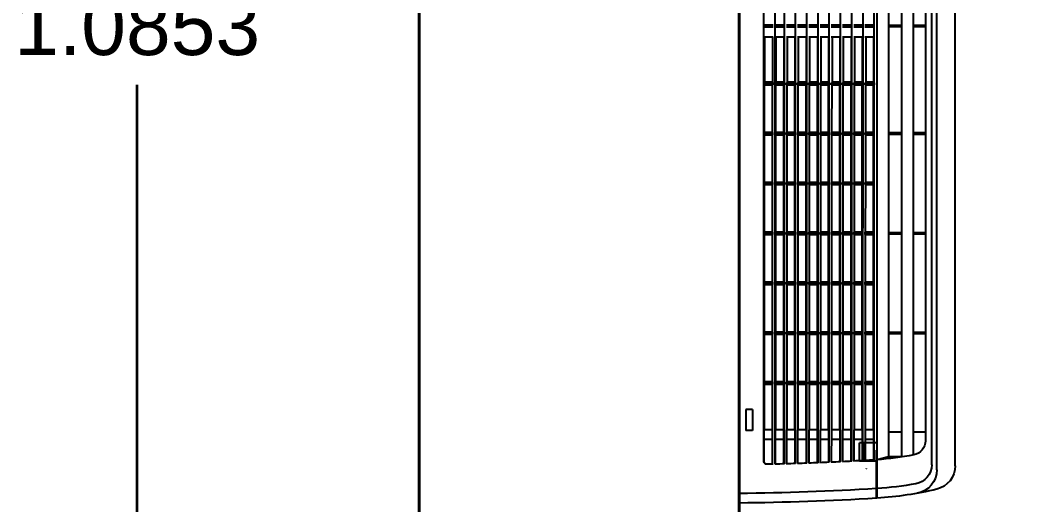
# Model space of a CAD drawing. Header units: inches. Extents: x 3955 to 4125, y 4886 to 4983.
# Drawn here: x 4014.134 to 4014.927, y 4932.738 to 4933.116 of the extents above; entities that cross this region are included whole.
import ezdxf

# ---------------------------------------------------------------- set-up
doc = ezdxf.new("R2010")
doc.units = ezdxf.units.IN
doc.header["$MEASUREMENT"] = 0
doc.linetypes.add('ACAD_ISO03W100', pattern=[30, 12, -18])
doc.layers.get('0').update_dxf_attribs({"lineweight": 35})
doc.layers.get('Defpoints').update_dxf_attribs({"lineweight": 25})
for name, color, linetype, lineweight in [('DIM', 6, 'Continuous', 20), ('HA', 252, 'Continuous', 18), ('walls', 7, 'Continuous', 40)]:
    doc.layers.add(name, color=color, linetype=linetype, lineweight=lineweight)
doc.layers.add('MEQUIP', color=2, linetype='Continuous')
doc.layers.add('N Wiring', color=255, linetype='Continuous')
doc.styles.get("Standard").update_dxf_attribs({"font": 'arial.ttf'})
doc.dimstyles.get("Standard").update_dxf_attribs({"dimtxt": 0.18, "dimasz": 0.18, "dimexe": 0.18, "dimexo": 0.0625, "dimgap": 0.09, "dimtad": 0, "dimtih": 1, "dimtoh": 1, "dimdec": 4, "dimzin": 0, "dimdsep": 46, "dimtxsty": 'Standard', "dimcen": 0.09, "dimadec": 0, "dimazin": 0, "dimtfac": 1, "dimtdec": 4, "dimtofl": 0, "dimtmove": 0, "dimatfit": 3, "dimfxl": 1, "dimtolj": 1, "dimtzin": 0, "dimarcsym": 0})

# ---------------------------------------------------------------- blocks, each defined once
blk = doc.blocks.new('A$C670270E0')
at = {"layer": 'MEQUIP', "color": 1, "linetype": 'Continuous'}
for p, q in [((38.7, 225.2), (1081.3, 225.2)), ((34.7, 206.1), (1085.3, 206.1)), ((39.7, 200.8), (1080.3, 200.8)), ((1054.8, 194.3), (64.9, 194.3)), ((73.7, 194.3), (73.7, 181.3)), ((176.2, 194.8), (176.2, 181.3)), ((177.7, 194.8), (177.7, 181.3)), ((280.2, 194.8), (280.2, 181.3)), ((281.7, 194.8), (281.7, 181.3)), ((384.2, 194.8), (384.2, 181.3)), ((385.7, 194.8), (385.7, 181.3)), ((496.2, 194.8), (496.2, 181.3)), ((497.7, 194.8), (497.7, 181.3)), ((1070, 181.3), (50, 181.3)), ((48, 169.3), (48, 155.8)), ((1072, 169.3), (48, 169.3)), ((73.7, 169.3), (73.7, 155.8)), ((176.2, 169.3), (176.2, 155.8)), ((177.7, 169.3), (177.7, 155.8)), ((280.2, 169.3), (280.2, 155.8)), ((281.7, 169.3), (281.7, 155.8)), ((384.2, 169.3), (384.2, 155.8)), ((385.7, 169.3), (385.7, 155.8)), ((496.2, 169.3), (496.2, 155.8)), ((497.7, 169.3), (497.7, 155.8)), ((48, 155.8), (45.1, 143.8)), ((1072, 155.8), (48, 155.8)), ((5, 143.1), (55, 143.1)), ((5.5, 143.8), (1114.9, 143.8)), ((43.7, 143.8), (43.7, 125.5)), ((44.9, 140.8), (1075.1, 140.8)), ((44.9, 140.3), (76.2, 140.3)), ((62.7, 143.8), (62.7, 125.5)), ((66.2, 140.3), (66.2, 131.6)), ((76.2, 140.8), (76.2, 131.1)), ((76.2, 140.1), (123.5, 140.1)), ((123.5, 140.1), (124, 140.6)), ((123.5, 140.1), (123.5, 131.9)), ((124, 140.6), (126, 140.6)), ((124, 140.6), (124, 131.3)), ((126, 140.6), (126, 131.3)), ((126, 140.6), (126.5, 140.1)), ((126.5, 140.1), (175.5, 140.1)), ((126.5, 131.9), (126.5, 140.1)), ((175.5, 140.1), (176, 140.6)), ((175.5, 140.1), (175.5, 131.9)), ((176, 140.6), (178, 140.6)), ((176, 140.6), (176, 131.3)), ((178, 140.6), (178, 131.3)), ((178, 140.6), (178.5, 140.1)), ((178.5, 140.1), (227.5, 140.1)), ((178.5, 131.9), (178.5, 140.1)), ((227.5, 140.1), (228, 140.6)), ((227.5, 140.1), (227.5, 131.9)), ((228, 140.6), (230, 140.6)), ((228, 140.6), (228, 131.3)), ((230, 140.6), (230, 131.3)), ((230, 140.6), (230.5, 140.1)), ((230.5, 140.1), (279.5, 140.1)), ((230.5, 131.9), (230.5, 140.1)), ((279.5, 140.1), (280, 140.6)), ((279.5, 140.1), (279.5, 131.9)), ((280, 140.6), (282, 140.6)), ((280, 140.6), (280, 131.3)), ((282, 140.6), (282, 131.3)), ((282, 140.6), (282.5, 140.1)), ((282.5, 140.1), (331.5, 140.1)), ((282.5, 131.9), (282.5, 140.1)), ((331.5, 140.1), (332, 140.6)), ((331.5, 140.1), (331.5, 131.9)), ((332, 140.6), (334, 140.6)), ((332, 140.6), (332, 131.3)), ((334, 140.6), (334, 131.3)), ((334, 140.6), (334.5, 140.1)), ((334.5, 140.1), (383.5, 140.1)), ((334.5, 131.9), (334.5, 140.1)), ((383.5, 140.1), (384, 140.6)), ((383.5, 140.1), (383.5, 131.9)), ((384, 140.6), (386, 140.6)), ((384, 140.6), (384, 131.3)), ((386, 140.6), (386, 131.3)), ((386, 140.6), (386.5, 140.1)), ((386.5, 140.1), (435.5, 140.1)), ((386.5, 131.9), (386.5, 140.1)), ((435.5, 140.1), (436, 140.6)), ((435.5, 140.1), (435.5, 131.9)), ((438, 140.6), (436, 140.6)), ((436, 140.6), (438, 140.6)), ((436, 140.6), (436, 131.3)), ((438, 140.6), (438, 131.3)), ((438.5, 140.1), (438, 140.6)), ((438.5, 140.1), (438.5, 131.9)), ((485.7, 140.1), (438.5, 140.1)), ((485.7, 140.8), (485.7, 131.1)), ((496, 140.8), (496, 131.1)), ((498, 140.8), (498, 131.1)), ((43.7, 130.3), (62.7, 130.3)), ((44.2, 129.1), (1075.8, 129.1)), ((44.2, 128.6), (76.2, 128.6)), ((44.4, 131.6), (76.2, 131.6)), ((66.2, 128.6), (66.2, 119.9)), ((76.2, 131.9), (123.5, 131.9)), ((76.2, 129.1), (76.2, 119.4)), ((76.2, 128.4), (123.5, 128.4)), ((123.5, 131.9), (124, 131.3)), ((123.5, 128.4), (124, 128.9)), ((123.5, 128.4), (123.5, 120.2)), ((124, 131.3), (126, 131.3)), ((124, 128.9), (126, 128.9)), ((124, 128.9), (124, 119.6)), ((126, 131.3), (126.5, 131.9)), ((126, 128.9), (126, 119.6)), ((126, 128.9), (126.5, 128.4)), ((126.5, 131.9), (175.5, 131.9)), ((126.5, 128.4), (175.5, 128.4)), ((126.5, 120.2), (126.5, 128.4)), ((175.5, 131.9), (176, 131.3)), ((175.5, 128.4), (176, 128.9)), ((175.5, 128.4), (175.5, 120.2)), ((176, 131.3), (178, 131.3)), ((176, 128.9), (178, 128.9)), ((176, 128.9), (176, 119.6)), ((178, 131.3), (178.5, 131.9)), ((178, 128.9), (178, 119.6)), ((178, 128.9), (178.5, 128.4)), ((178.5, 131.9), (227.5, 131.9)), ((178.5, 128.4), (227.5, 128.4)), ((178.5, 120.2), (178.5, 128.4)), ((227.5, 131.9), (228, 131.3)), ((227.5, 128.4), (228, 128.9)), ((227.5, 128.4), (227.5, 120.2)), ((228, 131.3), (230, 131.3)), ((228, 128.9), (230, 128.9)), ((228, 128.9), (228, 119.6)), ((230, 131.3), (230.5, 131.9)), ((230, 128.9), (230, 119.6)), ((230, 128.9), (230.5, 128.4)), ((230.5, 131.9), (279.5, 131.9)), ((230.5, 128.4), (279.5, 128.4)), ((230.5, 120.2), (230.5, 128.4)), ((279.5, 131.9), (280, 131.3)), ((279.5, 128.4), (280, 128.9)), ((279.5, 128.4), (279.5, 120.2)), ((280, 131.3), (282, 131.3)), ((280, 128.9), (282, 128.9)), ((280, 128.9), (280, 119.6)), ((282, 131.3), (282.5, 131.9)), ((282, 128.9), (282, 119.6)), ((282, 128.9), (282.5, 128.4)), ((282.5, 131.9), (331.5, 131.9)), ((282.5, 128.4), (331.5, 128.4)), ((282.5, 120.2), (282.5, 128.4)), ((331.5, 131.9), (332, 131.3)), ((331.5, 128.4), (332, 128.9)), ((331.5, 128.4), (331.5, 120.2)), ((332, 131.3), (334, 131.3)), ((332, 128.9), (334, 128.9)), ((332, 128.9), (332, 119.6)), ((334, 131.3), (334.5, 131.9)), ((334, 128.9), (334, 119.6)), ((334, 128.9), (334.5, 128.4)), ((334.5, 131.9), (383.5, 131.9)), ((334.5, 128.4), (383.5, 128.4)), ((334.5, 120.2), (334.5, 128.4)), ((383.5, 131.9), (384, 131.3)), ((383.5, 128.4), (384, 128.9)), ((383.5, 128.4), (383.5, 120.2)), ((384, 131.3), (386, 131.3)), ((384, 128.9), (386, 128.9)), ((384, 128.9), (384, 119.6)), ((386, 131.3), (386.5, 131.9)), ((386, 128.9), (386, 119.6)), ((386, 128.9), (386.5, 128.4)), ((386.5, 131.9), (435.5, 131.9)), ((386.5, 128.4), (435.5, 128.4)), ((386.5, 120.2), (386.5, 128.4)), ((435.5, 131.9), (436, 131.3)), ((435.5, 128.4), (436, 128.9)), ((435.5, 128.4), (435.5, 120.2)), ((438, 131.3), (436, 131.3)), ((436, 131.3), (438, 131.3)), ((438, 128.9), (436, 128.9)), ((436, 128.9), (438, 128.9)), ((436, 128.9), (436, 119.6)), ((438.5, 131.9), (438, 131.3)), ((438, 128.9), (438, 119.6)), ((438.5, 128.4), (438, 128.9)), ((485.7, 131.9), (438.5, 131.9)), ((438.5, 128.4), (438.5, 120.2)), ((485.7, 128.4), (438.5, 128.4)), ((485.7, 129.1), (485.7, 119.4)), ((496, 129.1), (496, 119.4)), ((498, 129.1), (498, 119.4)), ((43.5, 116.9), (76.2, 116.9)), ((43.6, 117.4), (1076.4, 117.4)), ((43.7, 125.5), (62.7, 125.5)), ((43.7, 119.9), (76.2, 119.9)), ((66.2, 116.9), (66.2, 108.2)), ((76.2, 120.2), (123.5, 120.2)), ((76.2, 117.4), (76.2, 107.7)), ((76.2, 116.7), (123.5, 116.7)), ((123.5, 120.2), (124, 119.6)), ((123.5, 116.7), (124, 117.2)), ((123.5, 116.7), (123.5, 108.5)), ((124, 119.6), (126, 119.6)), ((124, 117.2), (126, 117.2)), ((124, 117.2), (124, 107.9)), ((126, 119.6), (126.5, 120.2)), ((126, 117.2), (126, 107.9)), ((126, 117.2), (126.5, 116.7)), ((126.5, 120.2), (175.5, 120.2)), ((126.5, 116.7), (175.5, 116.7)), ((126.5, 108.5), (126.5, 116.7)), ((175.5, 120.2), (176, 119.6)), ((175.5, 116.7), (176, 117.2)), ((175.5, 116.7), (175.5, 108.5)), ((176, 119.6), (178, 119.6)), ((176, 117.2), (178, 117.2)), ((176, 117.2), (176, 107.9)), ((178, 119.6), (178.5, 120.2)), ((178, 117.2), (178, 107.9)), ((178, 117.2), (178.5, 116.7)), ((178.5, 120.2), (227.5, 120.2)), ((178.5, 116.7), (227.5, 116.7)), ((178.5, 108.5), (178.5, 116.7)), ((227.5, 120.2), (228, 119.6)), ((227.5, 116.7), (228, 117.2)), ((227.5, 116.7), (227.5, 108.5)), ((228, 119.6), (230, 119.6)), ((228, 117.2), (230, 117.2)), ((228, 117.2), (228, 107.9)), ((230, 119.6), (230.5, 120.2)), ((230, 117.2), (230, 107.9)), ((230, 117.2), (230.5, 116.7)), ((230.5, 120.2), (279.5, 120.2)), ((230.5, 116.7), (279.5, 116.7)), ((230.5, 108.5), (230.5, 116.7)), ((279.5, 120.2), (280, 119.6)), ((279.5, 116.7), (280, 117.2)), ((279.5, 116.7), (279.5, 108.5)), ((280, 119.6), (282, 119.6)), ((280, 117.2), (282, 117.2)), ((280, 117.2), (280, 107.9)), ((282, 119.6), (282.5, 120.2)), ((282, 117.2), (282, 107.9)), ((282, 117.2), (282.5, 116.7)), ((282.5, 120.2), (331.5, 120.2)), ((282.5, 116.7), (331.5, 116.7)), ((282.5, 108.5), (282.5, 116.7)), ((331.5, 120.2), (332, 119.6)), ((331.5, 116.7), (332, 117.2)), ((331.5, 116.7), (331.5, 108.5)), ((332, 119.6), (334, 119.6)), ((332, 117.2), (334, 117.2)), ((332, 117.2), (332, 107.9)), ((334, 119.6), (334.5, 120.2)), ((334, 117.2), (334, 107.9)), ((334, 117.2), (334.5, 116.7)), ((334.5, 120.2), (383.5, 120.2)), ((334.5, 116.7), (383.5, 116.7)), ((334.5, 108.5), (334.5, 116.7)), ((383.5, 120.2), (384, 119.6)), ((383.5, 116.7), (384, 117.2)), ((383.5, 116.7), (383.5, 108.5)), ((384, 119.6), (386, 119.6)), ((384, 117.2), (386, 117.2)), ((384, 117.2), (384, 107.9)), ((386, 119.6), (386.5, 120.2)), ((386, 117.2), (386, 107.9)), ((386, 117.2), (386.5, 116.7)), ((386.5, 120.2), (435.5, 120.2)), ((386.5, 116.7), (435.5, 116.7)), ((386.5, 108.5), (386.5, 116.7)), ((435.5, 120.2), (436, 119.6)), ((435.5, 116.7), (436, 117.2)), ((435.5, 116.7), (435.5, 108.5)), ((438, 119.6), (436, 119.6)), ((436, 119.6), (438, 119.6)), ((438, 117.2), (436, 117.2)), ((436, 117.2), (438, 117.2)), ((436, 117.2), (436, 107.9)), ((438.5, 120.2), (438, 119.6)), ((438, 117.2), (438, 107.9)), ((438.5, 116.7), (438, 117.2)), ((485.7, 120.2), (438.5, 120.2)), ((438.5, 116.7), (438.5, 108.5)), ((485.7, 116.7), (438.5, 116.7)), ((485.7, 117.4), (485.7, 107.7)), ((496, 117.4), (496, 107.7)), ((498, 117.4), (498, 107.7)), ((43.1, 108.2), (76.2, 108.2)), ((76.2, 108.5), (123.5, 108.5)), ((123.5, 108.5), (124, 107.9)), ((124, 107.9), (126, 107.9)), ((126, 107.9), (126.5, 108.5)), ((126.5, 108.5), (175.5, 108.5)), ((175.5, 108.5), (176, 107.9)), ((176, 107.9), (178, 107.9)), ((178, 107.9), (178.5, 108.5)), ((178.5, 108.5), (227.5, 108.5)), ((227.5, 108.5), (228, 107.9)), ((228, 107.9), (230, 107.9)), ((230, 107.9), (230.5, 108.5)), ((230.5, 108.5), (279.5, 108.5)), ((279.5, 108.5), (280, 107.9)), ((280, 107.9), (282, 107.9)), ((282, 107.9), (282.5, 108.5)), ((282.5, 108.5), (331.5, 108.5)), ((331.5, 108.5), (332, 107.9)), ((332, 107.9), (334, 107.9)), ((334, 107.9), (334.5, 108.5)), ((334.5, 108.5), (383.5, 108.5)), ((383.5, 108.5), (384, 107.9)), ((384, 107.9), (386, 107.9)), ((386, 107.9), (386.5, 108.5)), ((386.5, 108.5), (435.5, 108.5)), ((435.5, 108.5), (436, 107.9)), ((438, 107.9), (436, 107.9)), ((436, 107.9), (438, 107.9)), ((438.5, 108.5), (438, 107.9)), ((485.7, 108.5), (438.5, 108.5)), ((42.5, 96.5), (76.2, 96.5)), ((42.9, 105.2), (76.2, 105.2)), ((43, 105.7), (1077, 105.7)), ((66.2, 105.2), (66.2, 96.5)), ((76.2, 105.7), (76.2, 96)), ((76.2, 105), (123.5, 105)), ((76.2, 96.8), (123.5, 96.8)), ((123.5, 105), (124, 105.5)), ((123.5, 105), (123.5, 96.8)), ((123.5, 96.8), (124, 96.2)), ((124, 105.5), (126, 105.5)), ((124, 105.5), (124, 96.2)), ((124, 96.2), (126, 96.2)), ((126, 105.5), (126, 96.2)), ((126, 105.5), (126.5, 105)), ((126, 96.2), (126.5, 96.8)), ((126.5, 105), (175.5, 105)), ((126.5, 96.8), (126.5, 105)), ((126.5, 96.8), (175.5, 96.8)), ((175.5, 105), (176, 105.5)), ((175.5, 105), (175.5, 96.8)), ((175.5, 96.8), (176, 96.2)), ((176, 105.5), (178, 105.5)), ((176, 105.5), (176, 96.2)), ((176, 96.2), (178, 96.2)), ((178, 105.5), (178, 96.2)), ((178, 105.5), (178.5, 105)), ((178, 96.2), (178.5, 96.8)), ((178.5, 105), (227.5, 105)), ((178.5, 96.8), (178.5, 105)), ((178.5, 96.8), (227.5, 96.8)), ((227.5, 105), (228, 105.5)), ((227.5, 105), (227.5, 96.8)), ((227.5, 96.8), (228, 96.2)), ((228, 105.5), (230, 105.5)), ((228, 105.5), (228, 96.2)), ((228, 96.2), (230, 96.2)), ((230, 105.5), (230, 96.2)), ((230, 105.5), (230.5, 105)), ((230, 96.2), (230.5, 96.8)), ((230.5, 105), (279.5, 105)), ((230.5, 96.8), (230.5, 105)), ((230.5, 96.8), (279.5, 96.8)), ((279.5, 105), (280, 105.5)), ((279.5, 105), (279.5, 96.8)), ((279.5, 96.8), (280, 96.2)), ((280, 105.5), (282, 105.5)), ((280, 105.5), (280, 96.2)), ((280, 96.2), (282, 96.2)), ((282, 105.5), (282, 96.2)), ((282, 105.5), (282.5, 105)), ((282, 96.2), (282.5, 96.8)), ((282.5, 105), (331.5, 105)), ((282.5, 96.8), (282.5, 105)), ((282.5, 96.8), (331.5, 96.8)), ((331.5, 105), (332, 105.5)), ((331.5, 105), (331.5, 96.8)), ((331.5, 96.8), (332, 96.2)), ((332, 105.5), (334, 105.5)), ((332, 105.5), (332, 96.2)), ((332, 96.2), (334, 96.2)), ((334, 105.5), (334, 96.2)), ((334, 105.5), (334.5, 105)), ((334, 96.2), (334.5, 96.8)), ((334.5, 105), (383.5, 105)), ((334.5, 96.8), (334.5, 105)), ((334.5, 96.8), (383.5, 96.8)), ((383.5, 105), (384, 105.5)), ((383.5, 105), (383.5, 96.8)), ((383.5, 96.8), (384, 96.2)), ((384, 105.5), (386, 105.5)), ((384, 105.5), (384, 96.2)), ((384, 96.2), (386, 96.2)), ((386, 105.5), (386, 96.2)), ((386, 105.5), (386.5, 105)), ((386, 96.2), (386.5, 96.8)), ((386.5, 105), (435.5, 105)), ((386.5, 96.8), (386.5, 105)), ((386.5, 96.8), (435.5, 96.8)), ((435.5, 105), (436, 105.5)), ((435.5, 105), (435.5, 96.8)), ((435.5, 96.8), (436, 96.2)), ((438, 105.5), (436, 105.5)), ((436, 105.5), (438, 105.5)), ((436, 105.5), (436, 96.2)), ((438, 96.2), (436, 96.2)), ((436, 96.2), (438, 96.2)), ((438, 105.5), (438, 96.2)), ((438.5, 105), (438, 105.5)), ((438.5, 96.8), (438, 96.2)), ((438.5, 105), (438.5, 96.8)), ((485.7, 105), (438.5, 105)), ((485.7, 96.8), (438.5, 96.8)), ((485.7, 105.7), (485.7, 96)), ((496, 105.7), (496, 96)), ((498, 105.7), (498, 96)), ((42, 84.8), (76.2, 84.8)), ((42.4, 94), (1077.6, 94)), ((42.4, 93.5), (76.2, 93.5)), ((66.2, 93.5), (66.2, 84.8)), ((76.2, 94), (76.2, 84.3)), ((76.2, 93.3), (123.5, 93.3)), ((76.2, 85.1), (123.5, 85.1)), ((123.5, 93.3), (124, 93.8)), ((123.5, 93.3), (123.5, 85.1)), ((123.5, 85.1), (124, 84.5)), ((124, 93.8), (126, 93.8)), ((124, 93.8), (124, 84.5)), ((126, 93.8), (126, 84.5)), ((126, 93.8), (126.5, 93.3)), ((126, 84.5), (126.5, 85.1)), ((126.5, 93.3), (175.5, 93.3)), ((126.5, 85.1), (126.5, 93.3)), ((126.5, 85.1), (175.5, 85.1)), ((175.5, 93.3), (176, 93.8)), ((175.5, 93.3), (175.5, 85.1)), ((175.5, 85.1), (176, 84.5)), ((176, 93.8), (178, 93.8)), ((176, 93.8), (176, 84.5)), ((178, 93.8), (178, 84.5)), ((178, 93.8), (178.5, 93.3)), ((178, 84.5), (178.5, 85.1)), ((178.5, 93.3), (227.5, 93.3)), ((178.5, 85.1), (178.5, 93.3)), ((178.5, 85.1), (227.5, 85.1)), ((227.5, 93.3), (228, 93.8)), ((227.5, 93.3), (227.5, 85.1)), ((227.5, 85.1), (228, 84.5)), ((228, 93.8), (230, 93.8)), ((228, 93.8), (228, 84.5)), ((230, 93.8), (230, 84.5)), ((230, 93.8), (230.5, 93.3)), ((230, 84.5), (230.5, 85.1)), ((230.5, 93.3), (279.5, 93.3)), ((230.5, 85.1), (230.5, 93.3)), ((230.5, 85.1), (279.5, 85.1)), ((279.5, 93.3), (280, 93.8)), ((279.5, 93.3), (279.5, 85.1)), ((279.5, 85.1), (280, 84.5)), ((280, 93.8), (282, 93.8)), ((280, 93.8), (280, 84.5)), ((282, 93.8), (282, 84.5)), ((282, 93.8), (282.5, 93.3)), ((282, 84.5), (282.5, 85.1)), ((282.5, 93.3), (331.5, 93.3)), ((282.5, 85.1), (282.5, 93.3)), ((282.5, 85.1), (331.5, 85.1)), ((331.5, 93.3), (332, 93.8)), ((331.5, 93.3), (331.5, 85.1)), ((331.5, 85.1), (332, 84.5)), ((332, 93.8), (334, 93.8)), ((332, 93.8), (332, 84.5)), ((334, 93.8), (334, 84.5)), ((334, 93.8), (334.5, 93.3)), ((334, 84.5), (334.5, 85.1)), ((334.5, 93.3), (383.5, 93.3)), ((334.5, 85.1), (334.5, 93.3)), ((334.5, 85.1), (383.5, 85.1)), ((383.5, 93.3), (384, 93.8)), ((383.5, 93.3), (383.5, 85.1)), ((383.5, 85.1), (384, 84.5)), ((384, 93.8), (386, 93.8)), ((384, 93.8), (384, 84.5)), ((386, 93.8), (386, 84.5)), ((386, 93.8), (386.5, 93.3)), ((386, 84.5), (386.5, 85.1)), ((386.5, 93.3), (435.5, 93.3)), ((386.5, 85.1), (386.5, 93.3)), ((386.5, 85.1), (435.5, 85.1)), ((435.5, 93.3), (436, 93.8)), ((435.5, 93.3), (435.5, 85.1)), ((435.5, 85.1), (436, 84.5)), ((438, 93.8), (436, 93.8)), ((436, 93.8), (438, 93.8)), ((436, 93.8), (436, 84.5)), ((438, 93.8), (438, 84.5)), ((438.5, 93.3), (438, 93.8)), ((438.5, 85.1), (438, 84.5)), ((438.5, 93.3), (438.5, 85.1)), ((485.7, 93.3), (438.5, 93.3)), ((485.7, 85.1), (438.5, 85.1)), ((485.7, 94), (485.7, 84.3)), ((496, 94), (496, 84.3)), ((498, 94), (498, 84.3)), ((41.9, 82.3), (1078.1, 82.3)), ((41.9, 81.8), (76.2, 81.8)), ((66.2, 81.8), (66.2, 73.1)), ((76.2, 82.3), (76.2, 72.6)), ((76.2, 81.6), (123.5, 81.6)), ((123.5, 81.6), (124, 82.1)), ((123.5, 81.6), (123.5, 73.4)), ((124, 84.5), (126, 84.5)), ((124, 82.1), (126, 82.1)), ((124, 82.1), (124, 72.8)), ((126, 82.1), (126, 72.8)), ((126, 82.1), (126.5, 81.6)), ((126.5, 81.6), (175.5, 81.6)), ((126.5, 73.4), (126.5, 81.6)), ((175.5, 81.6), (176, 82.1)), ((175.5, 81.6), (175.5, 73.4)), ((176, 84.5), (178, 84.5)), ((176, 82.1), (178, 82.1)), ((176, 82.1), (176, 72.8)), ((178, 82.1), (178, 72.8)), ((178, 82.1), (178.5, 81.6)), ((178.5, 81.6), (227.5, 81.6)), ((178.5, 73.4), (178.5, 81.6)), ((227.5, 81.6), (228, 82.1)), ((227.5, 81.6), (227.5, 73.4)), ((228, 84.5), (230, 84.5)), ((228, 82.1), (230, 82.1)), ((228, 82.1), (228, 72.8)), ((230, 82.1), (230, 72.8)), ((230, 82.1), (230.5, 81.6)), ((230.5, 81.6), (279.5, 81.6)), ((230.5, 73.4), (230.5, 81.6)), ((279.5, 81.6), (280, 82.1)), ((279.5, 81.6), (279.5, 73.4)), ((280, 84.5), (282, 84.5)), ((280, 82.1), (282, 82.1)), ((280, 82.1), (280, 72.8)), ((282, 82.1), (282, 72.8)), ((282, 82.1), (282.5, 81.6)), ((282.5, 81.6), (331.5, 81.6)), ((282.5, 73.4), (282.5, 81.6)), ((331.5, 81.6), (332, 82.1)), ((331.5, 81.6), (331.5, 73.4)), ((332, 84.5), (334, 84.5)), ((332, 82.1), (334, 82.1)), ((332, 82.1), (332, 72.8)), ((334, 82.1), (334, 72.8)), ((334, 82.1), (334.5, 81.6)), ((334.5, 81.6), (383.5, 81.6)), ((334.5, 73.4), (334.5, 81.6)), ((383.5, 81.6), (384, 82.1)), ((383.5, 81.6), (383.5, 73.4)), ((384, 84.5), (386, 84.5)), ((384, 82.1), (386, 82.1)), ((384, 82.1), (384, 72.8)), ((386, 82.1), (386, 72.8)), ((386, 82.1), (386.5, 81.6)), ((386.5, 81.6), (435.5, 81.6)), ((386.5, 73.4), (386.5, 81.6)), ((435.5, 81.6), (436, 82.1)), ((435.5, 81.6), (435.5, 73.4)), ((438, 84.5), (436, 84.5)), ((436, 84.5), (438, 84.5)), ((438, 82.1), (436, 82.1)), ((436, 82.1), (438, 82.1)), ((436, 82.1), (436, 72.8)), ((438, 82.1), (438, 72.8)), ((438.5, 81.6), (438, 82.1)), ((438.5, 81.6), (438.5, 73.4)), ((485.7, 81.6), (438.5, 81.6)), ((485.7, 82.3), (485.7, 72.6)), ((496, 82.3), (496, 72.6)), ((498, 82.3), (498, 72.6)), ((41.5, 70.6), (1078.5, 70.6)), ((41.5, 70.1), (76.2, 70.1)), ((41.6, 73.1), (76.2, 73.1)), ((66.2, 70.1), (66.2, 61.4)), ((76.2, 73.4), (123.5, 73.4)), ((76.2, 70.6), (76.2, 60.9)), ((76.2, 69.9), (123.5, 69.9)), ((123.5, 73.4), (124, 72.8)), ((123.5, 69.9), (124, 70.4)), ((123.5, 69.9), (123.5, 61.7)), ((124, 72.8), (126, 72.8)), ((124, 70.4), (126, 70.4)), ((124, 70.4), (124, 61.1)), ((126, 72.8), (126.5, 73.4)), ((126, 70.4), (126, 61.1)), ((126, 70.4), (126.5, 69.9)), ((126.5, 73.4), (175.5, 73.4)), ((126.5, 69.9), (175.5, 69.9)), ((126.5, 61.7), (126.5, 69.9)), ((175.5, 73.4), (176, 72.8)), ((175.5, 69.9), (176, 70.4)), ((175.5, 69.9), (175.5, 61.7)), ((176, 72.8), (178, 72.8)), ((176, 70.4), (178, 70.4)), ((176, 70.4), (176, 61.1)), ((178, 72.8), (178.5, 73.4)), ((178, 70.4), (178, 61.1)), ((178, 70.4), (178.5, 69.9)), ((178.5, 73.4), (227.5, 73.4)), ((178.5, 69.9), (227.5, 69.9)), ((178.5, 61.7), (178.5, 69.9)), ((227.5, 73.4), (228, 72.8)), ((227.5, 69.9), (228, 70.4)), ((227.5, 69.9), (227.5, 61.7)), ((228, 72.8), (230, 72.8)), ((228, 70.4), (230, 70.4)), ((228, 70.4), (228, 61.1)), ((230, 72.8), (230.5, 73.4)), ((230, 70.4), (230, 61.1)), ((230, 70.4), (230.5, 69.9)), ((230.5, 73.4), (279.5, 73.4)), ((230.5, 69.9), (279.5, 69.9)), ((230.5, 61.7), (230.5, 69.9)), ((279.5, 73.4), (280, 72.8)), ((279.5, 69.9), (280, 70.4)), ((279.5, 69.9), (279.5, 61.7)), ((280, 72.8), (282, 72.8)), ((280, 70.4), (282, 70.4)), ((280, 70.4), (280, 61.1)), ((282, 72.8), (282.5, 73.4)), ((282, 70.4), (282, 61.1)), ((282, 70.4), (282.5, 69.9)), ((282.5, 73.4), (331.5, 73.4)), ((282.5, 69.9), (331.5, 69.9)), ((282.5, 61.7), (282.5, 69.9)), ((331.5, 73.4), (332, 72.8)), ((331.5, 69.9), (332, 70.4)), ((331.5, 69.9), (331.5, 61.7)), ((332, 72.8), (334, 72.8)), ((332, 70.4), (334, 70.4)), ((332, 70.4), (332, 61.1)), ((334, 72.8), (334.5, 73.4)), ((334, 70.4), (334, 61.1)), ((334, 70.4), (334.5, 69.9)), ((334.5, 73.4), (383.5, 73.4)), ((334.5, 69.9), (383.5, 69.9)), ((334.5, 61.7), (334.5, 69.9)), ((383.5, 73.4), (384, 72.8)), ((383.5, 69.9), (384, 70.4)), ((383.5, 69.9), (383.5, 61.7)), ((384, 72.8), (386, 72.8)), ((384, 70.4), (386, 70.4)), ((384, 70.4), (384, 61.1)), ((386, 72.8), (386.5, 73.4)), ((386, 70.4), (386, 61.1)), ((386, 70.4), (386.5, 69.9)), ((386.5, 73.4), (435.5, 73.4)), ((386.5, 69.9), (435.5, 69.9)), ((386.5, 61.7), (386.5, 69.9)), ((435.5, 73.4), (436, 72.8)), ((435.5, 69.9), (436, 70.4)), ((435.5, 69.9), (435.5, 61.7)), ((438, 72.8), (436, 72.8)), ((436, 72.8), (438, 72.8)), ((438, 70.4), (436, 70.4)), ((436, 70.4), (438, 70.4)), ((436, 70.4), (436, 61.1)), ((438.5, 73.4), (438, 72.8)), ((438, 70.4), (438, 61.1)), ((438.5, 69.9), (438, 70.4)), ((485.7, 73.4), (438.5, 73.4)), ((438.5, 69.9), (438.5, 61.7)), ((485.7, 69.9), (438.5, 69.9)), ((485.7, 70.6), (485.7, 60.9)), ((496, 70.6), (496, 60.9)), ((498, 70.6), (498, 60.9)), ((41.1, 58.9), (1078.9, 58.9)), ((41.1, 58.4), (76.2, 58.4)), ((41.2, 61.4), (76.2, 61.4)), ((66.2, 58.4), (66.2, 49.7)), ((76.2, 61.7), (123.5, 61.7)), ((76.2, 58.9), (76.2, 49.2)), ((76.2, 58.2), (123.5, 58.2)), ((123.5, 61.7), (124, 61.1)), ((123.5, 58.2), (124, 58.7)), ((123.5, 58.2), (123.5, 50)), ((124, 61.1), (126, 61.1)), ((124, 58.7), (126, 58.7)), ((124, 58.7), (124, 49.4)), ((126, 61.1), (126.5, 61.7)), ((126, 58.7), (126, 49.4)), ((126, 58.7), (126.5, 58.2)), ((126.5, 61.7), (175.5, 61.7)), ((126.5, 58.2), (175.5, 58.2)), ((126.5, 50), (126.5, 58.2)), ((175.5, 61.7), (176, 61.1)), ((175.5, 58.2), (176, 58.7)), ((175.5, 58.2), (175.5, 50)), ((176, 61.1), (178, 61.1)), ((176, 58.7), (178, 58.7)), ((176, 58.7), (176, 49.4)), ((178, 61.1), (178.5, 61.7)), ((178, 58.7), (178, 49.4)), ((178, 58.7), (178.5, 58.2)), ((178.5, 61.7), (227.5, 61.7)), ((178.5, 58.2), (227.5, 58.2)), ((178.5, 50), (178.5, 58.2)), ((227.5, 61.7), (228, 61.1)), ((227.5, 58.2), (228, 58.7)), ((227.5, 58.2), (227.5, 50)), ((228, 61.1), (230, 61.1)), ((228, 58.7), (230, 58.7)), ((228, 58.7), (228, 49.4)), ((230, 61.1), (230.5, 61.7)), ((230, 58.7), (230, 49.4)), ((230, 58.7), (230.5, 58.2)), ((230.5, 61.7), (279.5, 61.7)), ((230.5, 58.2), (279.5, 58.2)), ((230.5, 50), (230.5, 58.2)), ((279.5, 61.7), (280, 61.1)), ((279.5, 58.2), (280, 58.7)), ((279.5, 58.2), (279.5, 50)), ((280, 61.1), (282, 61.1)), ((280, 58.7), (282, 58.7)), ((280, 58.7), (280, 49.4)), ((282, 61.1), (282.5, 61.7)), ((282, 58.7), (282, 49.4)), ((282, 58.7), (282.5, 58.2)), ((282.5, 61.7), (331.5, 61.7)), ((282.5, 58.2), (331.5, 58.2)), ((282.5, 50), (282.5, 58.2)), ((331.5, 61.7), (332, 61.1)), ((331.5, 58.2), (332, 58.7)), ((331.5, 58.2), (331.5, 50)), ((332, 61.1), (334, 61.1)), ((332, 58.7), (334, 58.7)), ((332, 58.7), (332, 49.4)), ((334, 61.1), (334.5, 61.7)), ((334, 58.7), (334, 49.4)), ((334, 58.7), (334.5, 58.2)), ((334.5, 61.7), (383.5, 61.7)), ((334.5, 58.2), (383.5, 58.2)), ((334.5, 50), (334.5, 58.2)), ((383.5, 61.7), (384, 61.1)), ((383.5, 58.2), (384, 58.7)), ((383.5, 58.2), (383.5, 50)), ((384, 61.1), (386, 61.1)), ((384, 58.7), (386, 58.7)), ((384, 58.7), (384, 49.4)), ((386, 61.1), (386.5, 61.7)), ((386, 58.7), (386, 49.4)), ((386, 58.7), (386.5, 58.2)), ((386.5, 61.7), (435.5, 61.7)), ((386.5, 58.2), (435.5, 58.2)), ((386.5, 50), (386.5, 58.2)), ((435.5, 61.7), (436, 61.1)), ((435.5, 58.2), (436, 58.7)), ((435.5, 58.2), (435.5, 50)), ((438, 61.1), (436, 61.1)), ((436, 61.1), (438, 61.1)), ((438, 58.7), (436, 58.7)), ((436, 58.7), (438, 58.7)), ((436, 58.7), (436, 49.4)), ((438.5, 61.7), (438, 61.1)), ((438, 58.7), (438, 49.4)), ((438.5, 58.2), (438, 58.7)), ((485.7, 61.7), (438.5, 61.7)), ((438.5, 58.2), (438.5, 50)), ((485.7, 58.2), (438.5, 58.2)), ((485.7, 58.9), (485.7, 49.2)), ((496, 58.9), (496, 49.2)), ((498, 58.9), (498, 49.2)), ((40.8, 47.2), (1079.2, 47.2)), ((40.8, 46.7), (76.2, 46.7)), ((40.9, 49.7), (76.2, 49.7)), ((66.2, 46.7), (66.2, 38)), ((76.2, 50), (123.5, 50)), ((76.2, 47.2), (76.2, 37.5)), ((76.2, 46.5), (123.5, 46.5)), ((123.5, 50), (124, 49.4)), ((123.5, 46.5), (124, 47)), ((123.5, 46.5), (123.5, 38.3)), ((124, 49.4), (126, 49.4)), ((124, 47), (126, 47)), ((124, 47), (124, 37.7)), ((126, 49.4), (126.5, 50)), ((126, 47), (126, 37.7)), ((126, 47), (126.5, 46.5)), ((126.5, 50), (175.5, 50)), ((126.5, 46.5), (175.5, 46.5)), ((126.5, 38.3), (126.5, 46.5)), ((175.5, 50), (176, 49.4)), ((175.5, 46.5), (176, 47)), ((175.5, 46.5), (175.5, 38.3)), ((176, 49.4), (178, 49.4)), ((176, 47), (178, 47)), ((176, 47), (176, 37.7)), ((178, 49.4), (178.5, 50)), ((178, 47), (178, 37.7)), ((178, 47), (178.5, 46.5)), ((178.5, 50), (227.5, 50)), ((178.5, 46.5), (227.5, 46.5)), ((178.5, 38.3), (178.5, 46.5)), ((227.5, 50), (228, 49.4)), ((227.5, 46.5), (228, 47)), ((227.5, 46.5), (227.5, 38.3)), ((228, 49.4), (230, 49.4)), ((228, 47), (230, 47)), ((228, 47), (228, 37.7)), ((230, 49.4), (230.5, 50)), ((230, 47), (230, 37.7)), ((230, 47), (230.5, 46.5)), ((230.5, 50), (279.5, 50)), ((230.5, 46.5), (279.5, 46.5)), ((230.5, 38.3), (230.5, 46.5)), ((279.5, 50), (280, 49.4)), ((279.5, 46.5), (280, 47)), ((279.5, 46.5), (279.5, 38.3)), ((280, 49.4), (282, 49.4)), ((280, 47), (282, 47)), ((280, 47), (280, 37.7)), ((282, 49.4), (282.5, 50)), ((282, 47), (282, 37.7)), ((282, 47), (282.5, 46.5)), ((282.5, 50), (331.5, 50)), ((282.5, 46.5), (331.5, 46.5)), ((282.5, 38.3), (282.5, 46.5)), ((331.5, 50), (332, 49.4)), ((331.5, 46.5), (332, 47)), ((331.5, 46.5), (331.5, 38.3)), ((332, 49.4), (334, 49.4)), ((332, 47), (334, 47)), ((332, 47), (332, 37.7)), ((334, 49.4), (334.5, 50)), ((334, 47), (334, 37.7)), ((334, 47), (334.5, 46.5)), ((334.5, 50), (383.5, 50)), ((334.5, 46.5), (383.5, 46.5)), ((334.5, 38.3), (334.5, 46.5)), ((383.5, 50), (384, 49.4)), ((383.5, 46.5), (384, 47)), ((383.5, 46.5), (383.5, 38.3)), ((384, 49.4), (386, 49.4)), ((384, 47), (386, 47)), ((384, 47), (384, 37.7)), ((386, 49.4), (386.5, 50)), ((386, 47), (386, 37.7)), ((386, 47), (386.5, 46.5)), ((386.5, 50), (435.5, 50)), ((386.5, 46.5), (435.5, 46.5)), ((386.5, 38.3), (386.5, 46.5)), ((435.5, 50), (436, 49.4)), ((435.5, 46.5), (436, 47)), ((435.5, 46.5), (435.5, 38.3)), ((438, 49.4), (436, 49.4)), ((436, 49.4), (438, 49.4)), ((438, 47), (436, 47)), ((436, 47), (438, 47)), ((436, 47), (436, 37.7)), ((438.5, 50), (438, 49.4)), ((438, 47), (438, 37.7)), ((438.5, 46.5), (438, 47)), ((485.7, 50), (438.5, 50)), ((438.5, 46.5), (438.5, 38.3)), ((485.7, 46.5), (438.5, 46.5)), ((485.7, 47.2), (485.7, 37.5)), ((496, 47.2), (496, 37.5)), ((498, 47.2), (498, 37.5)), ((40.5, 35), (76.2, 35)), ((40.6, 38), (76.2, 38)), ((40.6, 37.5), (1079.4, 37.5)), ((66.2, 35), (66.2, 26.3)), ((76.2, 38.3), (123.5, 38.3)), ((76.2, 35.5), (76.2, 25.8)), ((76.2, 34.8), (123.5, 34.8)), ((123.5, 38.3), (124, 37.7)), ((123.5, 34.8), (124, 35.3)), ((123.5, 34.8), (123.5, 26.6)), ((124, 37.7), (126, 37.7)), ((124, 35.3), (126, 35.3)), ((124, 35.3), (124, 26)), ((126, 37.7), (126.5, 38.3)), ((126, 35.3), (126, 26)), ((126, 35.3), (126.5, 34.8)), ((126.5, 38.3), (175.5, 38.3)), ((126.5, 34.8), (175.5, 34.8)), ((126.5, 26.6), (126.5, 34.8)), ((175.5, 38.3), (176, 37.7)), ((175.5, 34.8), (176, 35.3)), ((175.5, 34.8), (175.5, 26.6)), ((176, 37.7), (178, 37.7)), ((176, 35.3), (178, 35.3)), ((176, 35.3), (176, 26)), ((178, 37.7), (178.5, 38.3)), ((178, 35.3), (178, 26)), ((178, 35.3), (178.5, 34.8)), ((178.5, 38.3), (227.5, 38.3)), ((178.5, 34.8), (227.5, 34.8)), ((178.5, 26.6), (178.5, 34.8)), ((227.5, 38.3), (228, 37.7)), ((227.5, 34.8), (228, 35.3)), ((227.5, 34.8), (227.5, 26.6)), ((228, 37.7), (230, 37.7)), ((228, 35.3), (230, 35.3)), ((228, 35.3), (228, 26)), ((230, 37.7), (230.5, 38.3)), ((230, 35.3), (230, 26)), ((230, 35.3), (230.5, 34.8)), ((230.5, 38.3), (279.5, 38.3)), ((230.5, 34.8), (279.5, 34.8)), ((230.5, 26.6), (230.5, 34.8)), ((279.5, 38.3), (280, 37.7)), ((279.5, 34.8), (280, 35.3)), ((279.5, 34.8), (279.5, 26.6)), ((280, 37.7), (282, 37.7)), ((280, 35.3), (282, 35.3)), ((280, 35.3), (280, 26)), ((282, 37.7), (282.5, 38.3)), ((282, 35.3), (282, 26)), ((282, 35.3), (282.5, 34.8)), ((282.5, 38.3), (331.5, 38.3)), ((282.5, 34.8), (331.5, 34.8)), ((282.5, 26.6), (282.5, 34.8)), ((331.5, 38.3), (332, 37.7)), ((331.5, 34.8), (332, 35.3)), ((331.5, 34.8), (331.5, 26.6)), ((332, 37.7), (334, 37.7)), ((332, 35.3), (334, 35.3)), ((332, 35.3), (332, 26)), ((334, 37.7), (334.5, 38.3)), ((334, 35.3), (334, 26)), ((334, 35.3), (334.5, 34.8)), ((334.5, 38.3), (383.5, 38.3)), ((334.5, 34.8), (383.5, 34.8)), ((334.5, 26.6), (334.5, 34.8)), ((383.5, 38.3), (384, 37.7)), ((383.5, 34.8), (384, 35.3)), ((383.5, 34.8), (383.5, 26.6)), ((384, 37.7), (386, 37.7)), ((384, 35.3), (386, 35.3)), ((384, 35.3), (384, 26)), ((386, 37.7), (386.5, 38.3)), ((386, 35.3), (386, 26)), ((386, 35.3), (386.5, 34.8)), ((386.5, 38.3), (435.5, 38.3)), ((386.5, 34.8), (435.5, 34.8)), ((386.5, 26.6), (386.5, 34.8)), ((435.5, 38.3), (436, 37.7)), ((435.5, 34.8), (436, 35.3)), ((435.5, 34.8), (435.5, 26.6)), ((438, 37.7), (436, 37.7)), ((436, 37.7), (438, 37.7)), ((438, 35.3), (436, 35.3)), ((436, 35.3), (438, 35.3)), ((436, 35.3), (436, 26)), ((438.5, 38.3), (438, 37.7)), ((438, 35.3), (438, 26)), ((438.5, 34.8), (438, 35.3)), ((485.7, 38.3), (438.5, 38.3)), ((438.5, 34.8), (438.5, 26.6)), ((485.7, 34.8), (438.5, 34.8)), ((485.7, 35.5), (485.7, 25.8)), ((496, 35.5), (496, 25.8)), ((498, 35.5), (498, 25.8)), ((41.7, 26.3), (76.2, 26.3)), ((43.4, 25.8), (1076.6, 25.8)), ((76.2, 26.6), (123.5, 26.6)), ((123.5, 26.6), (124, 26)), ((124, 26), (126, 26)), ((126, 26), (126.5, 26.6)), ((126.5, 26.6), (175.5, 26.6)), ((175.5, 26.6), (176, 26)), ((176, 26), (178, 26)), ((178, 26), (178.5, 26.6)), ((178.5, 26.6), (227.5, 26.6)), ((227.5, 26.6), (228, 26)), ((228, 26), (230, 26)), ((230, 26), (230.5, 26.6)), ((230.5, 26.6), (279.5, 26.6)), ((279.5, 26.6), (280, 26)), ((280, 26), (282, 26)), ((282, 26), (282.5, 26.6)), ((282.5, 26.6), (331.5, 26.6)), ((331.5, 26.6), (332, 26)), ((332, 26), (334, 26)), ((334, 26), (334.5, 26.6)), ((334.5, 26.6), (383.5, 26.6)), ((383.5, 26.6), (384, 26)), ((384, 26), (386, 26)), ((386, 26), (386.5, 26.6)), ((386.5, 26.6), (435.5, 26.6)), ((435.5, 26.6), (436, 26)), ((438, 26), (436, 26)), ((436, 26), (438, 26)), ((438.5, 26.6), (438, 26)), ((485.7, 26.6), (438.5, 26.6)), ((75.5, 14.1), (75.5, 7.1)), ((97.5, 14.1), (75.5, 14.1)), ((97.5, 14.1), (97.5, 7.1)), ((1120, 0.1), (0, 0.1)), ((97.5, 7.1), (75.5, 7.1))]:
    blk.add_line(p, q, dxfattribs=at)
for centre, radius, start, end in [((38.7, 200.2), 25, 90, 166.5304), ((370, 120.8), 365.7, 166.5304, 176.4028), ((34.7, 181.1), 25, 90, 169.8087), ((39.7, 180.8), 20, 90, 169.712), ((64.9, 179.3), 15, 90, 169.1582), ((370, 120.8), 355.7, 169.712, 176.3015), ((370, 120.8), 325.7, 169.1582, 175.9603), ((2599.9, -19.1), 2600, 176.4212, 179.5785), ((2599.9, -19.1), 2590, 176.411, 179.5785), ((2599.9, -19.1), 2560, 176.4194, 176.6369), ((35.8, 132.3), 0.0896, 90, 180), ((2599.9, -19.1), 2560, 176.6817, 176.8992), ((2599.9, -19.1), 2560, 176.944, 177.1614), ((2599.9, -19.1), 2560, 177.2062, 177.4235), ((2599.9, -19.1), 2560, 177.4683, 177.6856), ((2599.9, -19.1), 2560, 177.7304, 177.9477), ((2599.9, -19.1), 2560, 177.9925, 178.2097), ((2599.9, -19.1), 2560, 178.2545, 178.4717), ((2599.9, -19.1), 2560, 178.5164, 178.7336), ((2599.9, -19.1), 2560, 178.7784, 178.9271), ((43.4, 28.8), 3, 178.9271, 270)]:
    blk.add_arc(centre, radius, start, end, dxfattribs=at)
blk = doc.blocks.new('A$C36682A9D')
at = {"layer": 'MEQUIP', "xscale": -1.07142856207855, "yscale": 1.07142856207855, "zscale": 1.07142856207855, "rotation": 179.9962023766481}
blk.add_blockref('A$C670270E0', (0, 0), dxfattribs=at)
blk = doc.blocks.new('*D349')
at = {"layer": 'Defpoints', "color": 0}
for p in [(3527.65861, 1336.00569), (3528.10661, 1336.00569, 0), (3528.10661, 1334.92042, 0)]:
    blk.add_point(p, dxfattribs=at)
at = {"layer": 'DIM', "color": 0, "lineweight": -2, "transparency": 16777216}
for p, q in [((3527.72111, 1336.00569), (3527.61361, 1336.00569)), ((3527.65861, 1335.96069), (3527.65861, 1335.50854)), ((3527.65861, 1334.96542), (3527.65861, 1335.41756)), ((3527.72111, 1334.92042), (3527.61361, 1334.92042))]:
    blk.add_line(p, q, dxfattribs=at)
at = {"layer": 'DIM', "color": 0, "transparency": 16777216}
for points in [[(3527.65111, 1335.96069), (3527.66611, 1335.96069), (3527.65861, 1336.00569)], [(3527.65111, 1334.96542), (3527.66611, 1334.96542), (3527.65861, 1334.92042)]]:
    blk.add_solid(points, dxfattribs=at)
at = {"layer": 'DIM', "color": 0, "transparency": 16777216, "insert": (3527.65861, 1335.46305), "char_height": 0.045, "attachment_point": 5}
blk.add_mtext('\\A1;1.0853', dxfattribs=at)
blk = doc.blocks.new('A$C606D7A20')
at = {"layer": 'HA', "linetype": 'ACAD_ISO03W100'}
blk.add_lwpolyline([(10.58891, -16.28534), (0, -15.79874), (0, 0), (31.54099, 0)], dxfattribs=at)
at = {"layer": 'walls', "ltscale": 2.5}
for p, q in [((-0.00012, -15.80035), (0, 0)), ((0.24993, -8.61046), (0.24996, -4.81079))]:
    blk.add_line(p, q, dxfattribs=at)
at = {"layer": 'N Wiring', "xscale": 0.0007000000000000005, "yscale": 0.0007000000000000005, "zscale": 0.0007000000000000005, "rotation": 89.99620237667766}
blk.add_blockref('A$C36682A9D', (0.24996, -5.72576), dxfattribs=at)
at = {"layer": 'DIM'}
dim = blk.add_linear_dim(base=(-0.2205, -4.81079, 0), p1=(0.22749, -5.89606), p2=(0.22749, -4.81079), angle=90, dimstyle='Standard', dxfattribs=at)
dim.commit()
dim.dimension.update_dxf_attribs({"geometry": '*D349', "text_midpoint": (-0.2205, -5.35342, 0), "insert": (-3527.87912, -1340.81648)})

msp = doc.modelspace()

# ---------------------------------------------------------------- block references
msp.add_blockref('A$C606D7A20', (4014.44558, 4938.46488))

doc.saveas('drawing.dxf')
